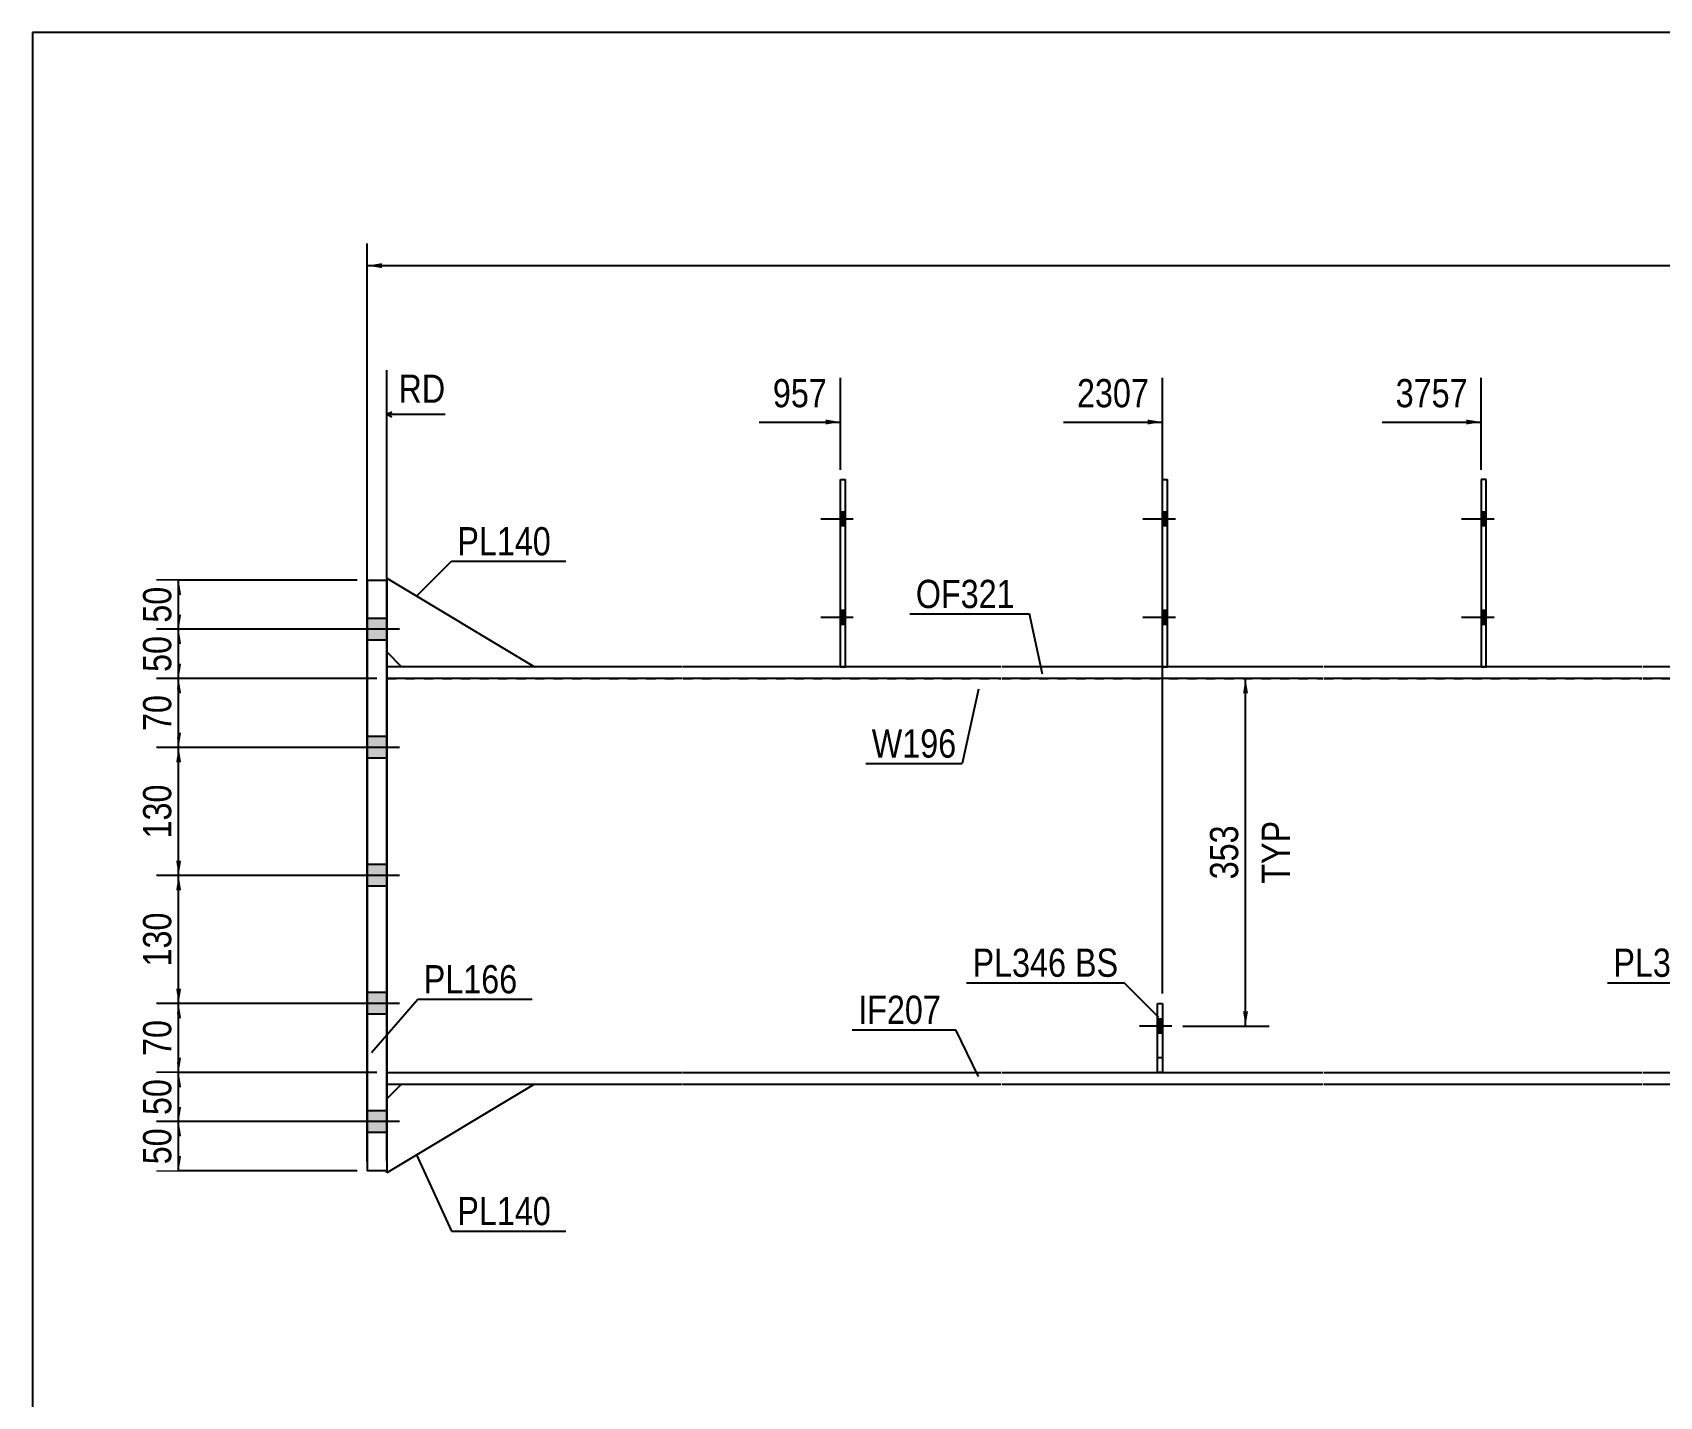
# Model space of a CAD drawing. Header units: millimetres. Extents: x -338 to 65, y -171 to 106.
# Drawn here: x -335.3 to -170.2, y -32.9 to 105.6 of the extents above; entities that cross this region are included whole.
import ezdxf

# ---------------------------------------------------------------- set-up
doc = ezdxf.new("R2010")
doc.units = ezdxf.units.MM
doc.linetypes.add('DXK_LINE_DOT1', pattern=[1.8814, 0.9407, -0.9407])
doc.linetypes.add('DXK_LINE_DOT2', pattern=[3.9198, 1.9599, -1.9599])
doc.styles.add('Arial Narrow', font='ARIALN.TTF', dxfattribs={"height": 0.2})

# ---------------------------------------------------------------- blocks, each defined once
blk = doc.blocks.new('Unknown-629260861-1210')
at = {"color": 5, "linetype": 'Continuous'}
for p, q in [((64.7, 105.61), (-335.3, 105.61)), ((-335.3, 105.61), (-335.3, -171.39))]:
    blk.add_line(p, q, dxfattribs=at)
blk = doc.blocks.new('Part-629260861-1824 - 1635')
at = {"color": 7, "linetype": 'DXK_LINE_DOT1'}
for p, q in [((-221.09, 0), (-221.09, 7)), ((-221.09, 7), (-220.59, 7)), ((-220.59, 7), (-220.59, 0)), ((-221.09, 1.5), (-220.59, 1.5)), ((-220.59, 0), (-221.09, 0))]:
    blk.add_line(p, q, dxfattribs=at)
blk = doc.blocks.new('Bolt-629260861-1664 - 1635')
at = {"linetype": 'Continuous'}
for points in [[(-252.79, 55.5), (-252.79, 56.9), (-253.29, 56.9), (-253.29, 55.5)], [(-252.79, 55.5), (-252.79, 56.9), (-253.29, 56.9), (-253.29, 55.5)], [(-252.79, 45.5), (-252.79, 46.9), (-253.29, 46.9), (-253.29, 45.5)], [(-252.79, 45.5), (-252.79, 46.9), (-253.29, 46.9), (-253.29, 45.5)]]:
    blk.add_hatch(color=3, dxfattribs=at).paths.add_polyline_path(points)
at = {"color": 3, "linetype": 'Continuous'}
for p, q in [((-251.99, 56.2), (-255.29, 56.2)), ((-251.99, 56.2), (-255.29, 56.2)), ((-252.79, 56.9), (-253.29, 56.9)), ((-252.79, 56.9), (-253.29, 56.9)), ((-252.79, 55.5), (-253.29, 55.5)), ((-252.79, 55.5), (-253.29, 55.5)), ((-252.79, 46.9), (-253.29, 46.9)), ((-252.79, 46.9), (-253.29, 46.9)), ((-251.99, 46.2), (-255.29, 46.2)), ((-251.99, 46.2), (-255.29, 46.2)), ((-252.79, 45.5), (-253.29, 45.5)), ((-252.79, 45.5), (-253.29, 45.5))]:
    blk.add_line(p, q, dxfattribs=at)
blk = doc.blocks.new('Part-629260861-1669 - 1635')
at = {"color": 2, "linetype": 'Continuous'}
for p, q in [((-253.29, 41.2), (-253.29, 60.2)), ((-253.29, 60.2), (-252.79, 60.2)), ((-252.79, 41.2), (-252.79, 60.2))]:
    blk.add_line(p, q, dxfattribs=at)
at = {"color": 7, "linetype": 'DXK_LINE_DOT1'}
blk.add_line((-253.29, 41.2), (-252.79, 41.2), dxfattribs=at)
blk = doc.blocks.new('Part-629260861-1674 - 1635')
at = {"color": 2, "linetype": 'Continuous'}
for p, q in [((-299.34, 50), (-299.34, 50.2)), ((-299.34, 50.2), (-284.34, 41.2)), ((-299.34, 42.7), (-297.84, 41.2))]:
    blk.add_line(p, q, dxfattribs=at)
at = {"color": 7, "linetype": 'DXK_LINE_DOT1'}
for p, q in [((-299.34, 50), (-299.34, 42.7)), ((-284.34, 41.2), (-297.84, 41.2))]:
    blk.add_line(p, q, dxfattribs=at)
blk = doc.blocks.new('Part-629260861-1679 - 1635')
at = {"color": 2, "linetype": 'Continuous'}
for p, q in [((-284.34, -1.2), (-299.34, -10.2)), ((-297.84, -1.2), (-299.34, -2.7)), ((-299.34, -10.2), (-299.34, -10))]:
    blk.add_line(p, q, dxfattribs=at)
at = {"color": 7, "linetype": 'DXK_LINE_DOT1'}
for p, q in [((-297.84, -1.2), (-284.34, -1.2)), ((-299.34, -2.7), (-299.34, -10))]:
    blk.add_line(p, q, dxfattribs=at)
blk = doc.blocks.new('Part-629260861-1699 - 1635')
at = {"color": 2, "linetype": 'Continuous'}
for p, q in [((-299.34, 41.2), (-299.34, 40)), ((-269.34, 41.2), (-299.34, 41.2)), ((-269.34, 40), (-299.34, 40)), ((-236.99, 41.2), (-269.24, 41.2)), ((-236.99, 40), (-269.24, 40)), ((-204.29, 41.2), (-236.89, 41.2)), ((-204.29, 40), (-236.89, 40)), ((-171.94, 41.2), (-204.19, 41.2)), ((-171.94, 40), (-204.19, 40)), ((-139.24, 41.2), (-171.84, 41.2)), ((-139.24, 40), (-171.84, 40))]:
    blk.add_line(p, q, dxfattribs=at)
blk = doc.blocks.new('Part-629260861-1797 - 1635')
at = {"color": 2, "linetype": 'Continuous'}
for p, q in [((-301.34, 50), (-299.34, 50)), ((-301.34, 50), (-301.34, -10)), ((-299.34, 50), (-299.34, -10)), ((-299.34, -10), (-301.34, -10))]:
    blk.add_line(p, q, dxfattribs=at)
blk = doc.blocks.new('Part-629260861-1731 - 1635')
at = {"color": 2, "linetype": 'Continuous'}
for p, q in [((-299.34, -1.2), (-299.34, 0)), ((-299.34, 0), (-269.34, 0)), ((-269.24, 0), (-236.99, 0)), ((-236.89, 0), (-204.29, 0)), ((-204.19, 0), (-171.94, 0)), ((-171.84, 0), (-139.24, 0)), ((-299.34, -1.2), (-269.34, -1.2)), ((-269.24, -1.2), (-236.99, -1.2)), ((-236.89, -1.2), (-204.29, -1.2)), ((-204.19, -1.2), (-171.94, -1.2)), ((-171.84, -1.2), (-139.24, -1.2))]:
    blk.add_line(p, q, dxfattribs=at)
blk = doc.blocks.new('Part-629260861-1866 - 1635')
at = {"color": 2, "linetype": 'Continuous'}
for p, q in [((-187.74, 60.2), (-188.24, 60.2)), ((-188.24, 60.2), (-188.24, 41.2)), ((-187.74, 41.2), (-187.74, 60.2))]:
    blk.add_line(p, q, dxfattribs=at)
at = {"color": 7, "linetype": 'DXK_LINE_DOT1'}
blk.add_line((-188.24, 41.2), (-187.74, 41.2), dxfattribs=at)
blk = doc.blocks.new('Part-629260861-1802 - 1635')
at = {"color": 2, "linetype": 'Continuous'}
for p, q in [((-220.59, 41.2), (-220.59, 60.2)), ((-220.59, 60.2), (-220.09, 60.2)), ((-220.09, 41.2), (-220.09, 60.2))]:
    blk.add_line(p, q, dxfattribs=at)
at = {"color": 7, "linetype": 'DXK_LINE_DOT1'}
blk.add_line((-220.59, 41.2), (-220.09, 41.2), dxfattribs=at)
blk = doc.blocks.new('Part-629260861-1846 - 1635')
at = {"color": 2, "linetype": 'Continuous'}
for p, q in [((-221.09, 0), (-221.09, 7)), ((-221.09, 7), (-220.59, 7)), ((-220.59, 7), (-220.59, 0))]:
    blk.add_line(p, q, dxfattribs=at)
blk = doc.blocks.new('Part-629260861-1876 - 1635')
at = {"color": 7, "linetype": 'DXK_LINE_DOT1'}
for p, q in [((-299.34, 40), (-299.34, 0)), ((-299.34, 40), (-269.34, 40)), ((-269.24, 40), (-236.99, 40)), ((-236.89, 40), (-204.29, 40)), ((-204.19, 40), (-171.94, 40)), ((-171.84, 40), (-139.24, 40)), ((-299.34, 0), (-269.34, 0)), ((-269.24, 0), (-236.99, 0)), ((-236.89, 0), (-221.09, 0)), ((-220.59, 0), (-204.29, 0)), ((-204.19, 0), (-171.94, 0)), ((-171.84, 0), (-156.04, 0))]:
    blk.add_line(p, q, dxfattribs=at)
blk = doc.blocks.new('Bolt-629260861-1878 - 1635')
at = {"linetype": 'Continuous'}
for points in [[(-301.34, 46.1), (-301.34, 43.9), (-299.34, 43.9), (-299.34, 46.1)], [(-301.34, 46.1), (-301.34, 43.9), (-299.34, 43.9), (-299.34, 46.1)], [(-301.34, 34.1), (-301.34, 31.9), (-299.34, 31.9), (-299.34, 34.1)], [(-301.34, 34.1), (-301.34, 31.9), (-299.34, 31.9), (-299.34, 34.1)], [(-301.34, 21.1), (-301.34, 18.9), (-299.34, 18.9), (-299.34, 21.1)], [(-301.34, 21.1), (-301.34, 18.9), (-299.34, 18.9), (-299.34, 21.1)], [(-301.34, 8.1), (-301.34, 5.9), (-299.34, 5.9), (-299.34, 8.1)], [(-301.34, 8.1), (-301.34, 5.9), (-299.34, 5.9), (-299.34, 8.1)], [(-301.34, -3.9), (-301.34, -6.1), (-299.34, -6.1), (-299.34, -3.9)], [(-301.34, -3.9), (-301.34, -6.1), (-299.34, -6.1), (-299.34, -3.9)]]:
    blk.add_hatch(color=3, dxfattribs=at).paths.add_polyline_path(points)
at = {"color": 3, "linetype": 'Continuous'}
for p, q in [((-298.04, 45), (-306.34, 45)), ((-298.04, 45), (-306.34, 45)), ((-299.34, 46.1), (-301.34, 46.1)), ((-299.34, 46.1), (-301.34, 46.1)), ((-299.34, 43.9), (-301.34, 43.9)), ((-299.34, 43.9), (-301.34, 43.9)), ((-299.34, 34.1), (-301.34, 34.1)), ((-299.34, 34.1), (-301.34, 34.1)), ((-298.04, 33), (-306.34, 33)), ((-298.04, 33), (-306.34, 33)), ((-299.34, 31.9), (-301.34, 31.9)), ((-299.34, 31.9), (-301.34, 31.9)), ((-298.04, 20), (-306.34, 20)), ((-298.04, 20), (-306.34, 20)), ((-299.34, 21.1), (-301.34, 21.1)), ((-299.34, 21.1), (-301.34, 21.1)), ((-299.34, 18.9), (-301.34, 18.9)), ((-299.34, 18.9), (-301.34, 18.9)), ((-298.04, 7), (-306.34, 7)), ((-298.04, 7), (-306.34, 7)), ((-299.34, 8.1), (-301.34, 8.1)), ((-299.34, 8.1), (-301.34, 8.1)), ((-299.34, 5.9), (-301.34, 5.9)), ((-299.34, 5.9), (-301.34, 5.9)), ((-299.34, -3.9), (-301.34, -3.9)), ((-299.34, -3.9), (-301.34, -3.9)), ((-298.04, -5), (-306.34, -5)), ((-298.04, -5), (-306.34, -5)), ((-299.34, -6.1), (-301.34, -6.1)), ((-299.34, -6.1), (-301.34, -6.1))]:
    blk.add_line(p, q, dxfattribs=at)
blk = doc.blocks.new('Bolt-629260861-1879 - 1635')
at = {"linetype": 'Continuous'}
for points in [[(-220.09, 55.5), (-220.09, 56.9), (-220.59, 56.9), (-220.59, 55.5)], [(-220.09, 55.5), (-220.09, 56.9), (-220.59, 56.9), (-220.59, 55.5)], [(-220.09, 45.5), (-220.09, 46.9), (-220.59, 46.9), (-220.59, 45.5)], [(-220.09, 45.5), (-220.09, 46.9), (-220.59, 46.9), (-220.59, 45.5)]]:
    blk.add_hatch(color=3, dxfattribs=at).paths.add_polyline_path(points)
at = {"color": 3, "linetype": 'Continuous'}
for p, q in [((-219.29, 56.2), (-222.59, 56.2)), ((-219.29, 56.2), (-222.59, 56.2)), ((-220.09, 56.9), (-220.59, 56.9)), ((-220.09, 56.9), (-220.59, 56.9)), ((-220.09, 55.5), (-220.59, 55.5)), ((-220.09, 55.5), (-220.59, 55.5)), ((-220.09, 46.9), (-220.59, 46.9)), ((-220.09, 46.9), (-220.59, 46.9)), ((-219.29, 46.2), (-222.59, 46.2)), ((-219.29, 46.2), (-222.59, 46.2)), ((-220.09, 45.5), (-220.59, 45.5)), ((-220.09, 45.5), (-220.59, 45.5))]:
    blk.add_line(p, q, dxfattribs=at)
blk = doc.blocks.new('Bolt-629260861-1880 - 1635')
at = {"color": 3, "linetype": 'DXK_LINE_DOT2'}
for p, q in [((-220.59, 5.4), (-221.09, 5.4)), ((-219.64, 4.7), (-222.94, 4.7)), ((-220.59, 4), (-221.09, 4))]:
    blk.add_line(p, q, dxfattribs=at)
blk = doc.blocks.new('Bolt-629260861-1881 - 1635')
at = {"linetype": 'Continuous'}
blk.add_hatch(color=3, dxfattribs=at).paths.add_polyline_path([(-220.59, 4), (-220.59, 5.4), (-221.09, 5.4), (-221.09, 4)])
at = {"color": 3, "linetype": 'Continuous'}
for p, q in [((-220.59, 5.4), (-221.09, 5.4)), ((-219.64, 4.7), (-222.94, 4.7)), ((-220.59, 4), (-221.09, 4))]:
    blk.add_line(p, q, dxfattribs=at)
blk = doc.blocks.new('Bolt-629260861-1885 - 1635')
at = {"linetype": 'Continuous'}
for points in [[(-187.74, 55.5), (-187.74, 56.9), (-188.24, 56.9), (-188.24, 55.5)], [(-187.74, 55.5), (-187.74, 56.9), (-188.24, 56.9), (-188.24, 55.5)], [(-187.74, 45.5), (-187.74, 46.9), (-188.24, 46.9), (-188.24, 45.5)], [(-187.74, 45.5), (-187.74, 46.9), (-188.24, 46.9), (-188.24, 45.5)]]:
    blk.add_hatch(color=3, dxfattribs=at).paths.add_polyline_path(points)
at = {"color": 3, "linetype": 'Continuous'}
for p, q in [((-186.94, 56.2), (-190.24, 56.2)), ((-186.94, 56.2), (-190.24, 56.2)), ((-187.74, 56.9), (-188.24, 56.9)), ((-187.74, 56.9), (-188.24, 56.9)), ((-187.74, 55.5), (-188.24, 55.5)), ((-187.74, 55.5), (-188.24, 55.5)), ((-187.74, 46.9), (-188.24, 46.9)), ((-187.74, 46.9), (-188.24, 46.9)), ((-186.94, 46.2), (-190.24, 46.2)), ((-186.94, 46.2), (-190.24, 46.2)), ((-187.74, 45.5), (-188.24, 45.5)), ((-187.74, 45.5), (-188.24, 45.5))]:
    blk.add_line(p, q, dxfattribs=at)
blk = doc.blocks.new('StraightDimension-629260861-1970 - 1635')
at = {"linetype": 'Continuous'}
for points in [[(-212.42, 38.5), (-212.17, 40), (-211.92, 38.5)], [(-211.92, 6.2), (-212.17, 4.7), (-212.42, 6.2)]]:
    blk.add_hatch(color=7, dxfattribs=at).paths.add_polyline_path(points)
at = {"color": 7, "linetype": 'Continuous'}
for p, q in [((-205.24, 40), (-214.42, 40)), ((-212.17, 4.7), (-212.17, 40)), ((-218.52, 4.7), (-209.77, 4.7))]:
    blk.add_line(p, q, dxfattribs=at)
at = {"color": 0, "linetype": 'Continuous'}
blk.add_wipeout([(-207.07, 26.14), (-211.27, 26.14), (-211.27, 18.56), (-207.07, 18.56)], dxfattribs=at)
at = {"color": 3, "linetype": 'Continuous', "style": 'Arial Narrow'}
blk.add_text('TYP', height=2.863, rotation=90.0002, dxfattribs=at).set_placement((-207.67, 19.16))
at = {"color": 0}
blk.add_wipeout([(-212.32, 25.69), (-216.52, 25.69), (-216.52, 19.01), (-212.32, 19.01)], dxfattribs=at)
at = {"color": 3, "style": 'Arial Narrow'}
blk.add_text('353', height=2.863, rotation=90.0002, dxfattribs=at).set_placement((-212.92, 19.61))
blk = doc.blocks.new('StraightDimension-629260861-1980 - 1635')
at = {"linetype": 'Continuous'}
blk.add_hatch(color=7, dxfattribs=at).paths.add_polyline_path([(-299.84, 81.68), (-301.34, 81.93), (-299.84, 82.18)])
at = {"color": 7, "linetype": 'Continuous'}
for p, q in [((-301.34, -9), (-301.34, 84.18)), ((-301.34, 81.93), (-3.19, 81.93))]:
    blk.add_line(p, q, dxfattribs=at)
blk = doc.blocks.new('StraightDimension-629260861-2049 - 1635')
at = {"linetype": 'Continuous'}
blk.add_hatch(color=7, dxfattribs=at).paths.add_polyline_path([(-222.09, 66.3), (-220.59, 66.05), (-222.09, 65.8)])
at = {"color": 7, "linetype": 'Continuous'}
for p, q in [((-220.59, 8), (-220.59, 70.55)), ((-230.65, 66.05), (-220.59, 66.05))]:
    blk.add_line(p, q, dxfattribs=at)
at = {"color": 0}
blk.add_wipeout([(-221.37, 66.95), (-221.37, 71.15), (-229.88, 71.15), (-229.88, 66.95)], dxfattribs=at)
at = {"color": 3, "style": 'Arial Narrow'}
blk.add_text('2307', height=2.863, dxfattribs=at).set_placement((-229.28, 67.55))
blk = doc.blocks.new('StraightDimension-629260861-2036 - 1635')
at = {"linetype": 'Continuous'}
blk.add_hatch(color=7, dxfattribs=at).paths.add_polyline_path([(-189.74, 66.3), (-188.24, 66.05), (-189.74, 65.8)])
at = {"color": 7, "linetype": 'Continuous'}
for p, q in [((-188.24, 61.2), (-188.24, 70.55)), ((-198.3, 66.05), (-188.24, 66.05))]:
    blk.add_line(p, q, dxfattribs=at)
at = {"color": 0}
blk.add_wipeout([(-189.02, 66.95), (-189.02, 71.15), (-197.53, 71.15), (-197.53, 66.95)], dxfattribs=at)
at = {"color": 3, "style": 'Arial Narrow'}
blk.add_text('3757', height=2.863, dxfattribs=at).set_placement((-196.93, 67.55))
blk = doc.blocks.new('StraightDimension-629260861-2062 - 1635')
at = {"linetype": 'Continuous'}
blk.add_hatch(color=7, dxfattribs=at).paths.add_polyline_path([(-254.79, 66.3), (-253.29, 66.05), (-254.79, 65.8)])
at = {"color": 7, "linetype": 'Continuous'}
for p, q in [((-253.29, 61.2), (-253.29, 70.55)), ((-261.53, 66.05), (-253.29, 66.05))]:
    blk.add_line(p, q, dxfattribs=at)
at = {"color": 0, "linetype": 'Continuous'}
blk.add_wipeout([(-292.81, 67.4), (-292.81, 71.6), (-298.75, 71.6), (-298.75, 67.4)], dxfattribs=at)
at = {"color": 7, "linetype": 'Continuous'}
for p, q in [((-299.34, -9), (-299.34, 71.3)), ((-298.84, 67.05), (-299.34, 66.8)), ((-298.84, 66.55), (-299.34, 66.8)), ((-293.41, 66.8), (-299.34, 66.8))]:
    blk.add_line(p, q, dxfattribs=at)
at = {"color": 3, "linetype": 'Continuous', "style": 'Arial Narrow'}
blk.add_text('RD', height=2.863, dxfattribs=at).set_placement((-298.15, 68))
at = {"color": 0}
blk.add_wipeout([(-254.07, 66.95), (-254.07, 71.15), (-260.75, 71.15), (-260.75, 66.95)], dxfattribs=at)
at = {"color": 3, "style": 'Arial Narrow'}
blk.add_text('957', height=2.863, dxfattribs=at).set_placement((-260.15, 67.55))
blk = doc.blocks.new('StraightDimension-629260861-2254 - 1635')
at = {"linetype": 'Continuous'}
for points in [[(-320.72, 48.5), (-320.47, 50), (-320.22, 48.5)], [(-320.22, 46.5), (-320.47, 45), (-320.72, 46.5)]]:
    blk.add_hatch(color=7, dxfattribs=at).paths.add_polyline_path(points)
at = {"color": 7, "linetype": 'Continuous'}
for p, q in [((-302.34, 50), (-322.72, 50)), ((-320.47, 45), (-320.47, 50)), ((-305.84, 45), (-322.72, 45))]:
    blk.add_line(p, q, dxfattribs=at)
at = {"color": 0}
blk.add_wipeout([(-320.62, 49.93), (-324.82, 49.93), (-324.82, 45.07), (-320.62, 45.07)], dxfattribs=at)
at = {"color": 3, "style": 'Arial Narrow'}
blk.add_text('50', height=2.863, rotation=90.0002, dxfattribs=at).set_placement((-321.22, 45.67))
blk = doc.blocks.new('StraightDimension-629260861-2255 - 1635')
at = {"linetype": 'Continuous'}
for points in [[(-320.72, 43.5), (-320.47, 45), (-320.22, 43.5)], [(-320.22, 41.5), (-320.47, 40), (-320.72, 41.5)]]:
    blk.add_hatch(color=7, dxfattribs=at).paths.add_polyline_path(points)
at = {"color": 7, "linetype": 'Continuous'}
for p, q in [((-305.84, 45), (-322.72, 45)), ((-320.47, 40), (-320.47, 45)), ((-300.34, 40), (-322.72, 40))]:
    blk.add_line(p, q, dxfattribs=at)
at = {"color": 0}
blk.add_wipeout([(-320.62, 44.93), (-324.82, 44.93), (-324.82, 40.07), (-320.62, 40.07)], dxfattribs=at)
at = {"color": 3, "style": 'Arial Narrow'}
blk.add_text('50', height=2.863, rotation=90.0002, dxfattribs=at).set_placement((-321.22, 40.67))
blk = doc.blocks.new('StraightDimension-629260861-2256 - 1635')
at = {"linetype": 'Continuous'}
for points in [[(-320.72, 38.5), (-320.47, 40), (-320.22, 38.5)], [(-320.22, 34.5), (-320.47, 33), (-320.72, 34.5)]]:
    blk.add_hatch(color=7, dxfattribs=at).paths.add_polyline_path(points)
at = {"color": 7, "linetype": 'Continuous'}
for p, q in [((-300.34, 40), (-322.72, 40)), ((-320.47, 33), (-320.47, 40)), ((-305.84, 33), (-322.72, 33))]:
    blk.add_line(p, q, dxfattribs=at)
at = {"color": 0}
blk.add_wipeout([(-320.62, 38.93), (-324.82, 38.93), (-324.82, 34.07), (-320.62, 34.07)], dxfattribs=at)
at = {"color": 3, "style": 'Arial Narrow'}
blk.add_text('70', height=2.863, rotation=90.0002, dxfattribs=at).set_placement((-321.22, 34.67))
blk = doc.blocks.new('StraightDimension-629260861-2257 - 1635')
at = {"linetype": 'Continuous'}
for points in [[(-320.72, 31.5), (-320.47, 33), (-320.22, 31.5)], [(-320.22, 21.5), (-320.47, 20), (-320.72, 21.5)]]:
    blk.add_hatch(color=7, dxfattribs=at).paths.add_polyline_path(points)
at = {"color": 7, "linetype": 'Continuous'}
for p, q in [((-305.84, 33), (-322.72, 33)), ((-320.47, 20), (-320.47, 33)), ((-305.84, 20), (-322.72, 20))]:
    blk.add_line(p, q, dxfattribs=at)
at = {"color": 0}
blk.add_wipeout([(-320.62, 29.84), (-324.82, 29.84), (-324.82, 23.16), (-320.62, 23.16)], dxfattribs=at)
at = {"color": 3, "style": 'Arial Narrow'}
blk.add_text('130', height=2.863, rotation=90.0002, dxfattribs=at).set_placement((-321.22, 23.76))
blk = doc.blocks.new('StraightDimension-629260861-2258 - 1635')
at = {"linetype": 'Continuous'}
for points in [[(-320.72, 18.5), (-320.47, 20), (-320.22, 18.5)], [(-320.22, 8.5), (-320.47, 7), (-320.72, 8.5)]]:
    blk.add_hatch(color=7, dxfattribs=at).paths.add_polyline_path(points)
at = {"color": 7, "linetype": 'Continuous'}
for p, q in [((-305.84, 20), (-322.72, 20)), ((-320.47, 7), (-320.47, 20)), ((-305.84, 7), (-322.72, 7))]:
    blk.add_line(p, q, dxfattribs=at)
at = {"color": 0}
blk.add_wipeout([(-320.62, 16.84), (-324.82, 16.84), (-324.82, 10.16), (-320.62, 10.16)], dxfattribs=at)
at = {"color": 3, "style": 'Arial Narrow'}
blk.add_text('130', height=2.863, rotation=90.0002, dxfattribs=at).set_placement((-321.22, 10.76))
blk = doc.blocks.new('StraightDimension-629260861-2259 - 1635')
at = {"linetype": 'Continuous'}
for points in [[(-320.72, 5.5), (-320.47, 7), (-320.22, 5.5)], [(-320.22, 1.5), (-320.47, 0), (-320.72, 1.5)]]:
    blk.add_hatch(color=7, dxfattribs=at).paths.add_polyline_path(points)
at = {"color": 7, "linetype": 'Continuous'}
for p, q in [((-305.84, 7), (-322.72, 7)), ((-320.47, 0), (-320.47, 7)), ((-300.34, 0), (-322.72, 0))]:
    blk.add_line(p, q, dxfattribs=at)
at = {"color": 0}
blk.add_wipeout([(-320.62, 5.93), (-324.82, 5.93), (-324.82, 1.07), (-320.62, 1.07)], dxfattribs=at)
at = {"color": 3, "style": 'Arial Narrow'}
blk.add_text('70', height=2.863, rotation=90.0002, dxfattribs=at).set_placement((-321.22, 1.67))
blk = doc.blocks.new('StraightDimension-629260861-2260 - 1635')
at = {"linetype": 'Continuous'}
for points in [[(-320.72, -1.5), (-320.47, 0), (-320.22, -1.5)], [(-320.22, -3.5), (-320.47, -5), (-320.72, -3.5)]]:
    blk.add_hatch(color=7, dxfattribs=at).paths.add_polyline_path(points)
at = {"color": 7, "linetype": 'Continuous'}
for p, q in [((-300.34, 0), (-322.72, 0)), ((-320.47, -5), (-320.47, 0)), ((-305.84, -5), (-322.72, -5))]:
    blk.add_line(p, q, dxfattribs=at)
at = {"color": 0}
blk.add_wipeout([(-320.62, -0.07), (-324.82, -0.07), (-324.82, -4.93), (-320.62, -4.93)], dxfattribs=at)
at = {"color": 3, "style": 'Arial Narrow'}
blk.add_text('50', height=2.863, rotation=90.0002, dxfattribs=at).set_placement((-321.22, -4.33))
blk = doc.blocks.new('StraightDimension-629260861-2261 - 1635')
at = {"linetype": 'Continuous'}
for points in [[(-320.72, -6.5), (-320.47, -5), (-320.22, -6.5)], [(-320.22, -8.5), (-320.47, -10), (-320.72, -8.5)]]:
    blk.add_hatch(color=7, dxfattribs=at).paths.add_polyline_path(points)
at = {"color": 7, "linetype": 'Continuous'}
for p, q in [((-305.84, -5), (-322.72, -5)), ((-320.47, -10), (-320.47, -5)), ((-302.34, -10), (-322.72, -10))]:
    blk.add_line(p, q, dxfattribs=at)
at = {"color": 0}
blk.add_wipeout([(-320.62, -5.07), (-324.82, -5.07), (-324.82, -9.93), (-320.62, -9.93)], dxfattribs=at)
at = {"color": 3, "style": 'Arial Narrow'}
blk.add_text('50', height=2.863, rotation=90.0002, dxfattribs=at).set_placement((-321.22, -9.33))
blk = doc.blocks.new('MarkSet-629260861-2099 - 1635')
at = {"color": 0}
for points in [[(-165.33, 9.71), (-165.33, 12.71), (-174.83, 12.71), (-174.83, 9.71)], [(-160.05, 9.71), (-160.05, 12.71), (-164.43, 12.71), (-164.43, 9.71)]]:
    blk.add_wipeout(points, dxfattribs=at)
for points in [[(-165.33, 9.71), (-165.33, 12.71), (-174.83, 12.71), (-174.83, 9.71)], [(-160.05, 9.71), (-160.05, 12.71), (-164.43, 12.71), (-164.43, 9.71)]]:
    blk.add_wipeout(points, dxfattribs=at)
at = {"color": 7, "linetype": 'Continuous'}
for p in [(-175.43, 9.11), (-155.91, 5.57)]:
    blk.add_line(p, (-159.45, 9.11), dxfattribs=at)
at = {"color": 3, "style": 'Arial Narrow'}
for s, p in [('PL346', (-174.83, 9.71)), ('BS', (-164.43, 9.71))]:
    blk.add_text(s, height=2.863, dxfattribs=at).set_placement(p)
blk = doc.blocks.new('Mark-629260861-1727 - 1635')
at = {"color": 7, "linetype": 'Continuous'}
blk.add_line((-239.29, -0.4), (-241.59, 4.33), dxfattribs=at)
at = {"color": 0}
blk.add_wipeout([(-243.09, 4.93), (-243.09, 7.93), (-251.49, 7.93), (-251.49, 4.93)], dxfattribs=at)
blk.add_wipeout([(-243.09, 4.93), (-243.09, 7.93), (-251.49, 7.93), (-251.49, 4.93)], dxfattribs=at)
at = {"color": 7, "linetype": 'Continuous'}
blk.add_line((-252.09, 4.33), (-241.59, 4.33), dxfattribs=at)
at = {"color": 3, "style": 'Arial Narrow'}
blk.add_text('IF207', height=2.863, dxfattribs=at).set_placement((-251.49, 4.93))
blk = doc.blocks.new('Mark-629260861-1793 - 1635')
at = {"color": 0}
blk.add_wipeout([(-286.08, 8.03), (-286.08, 11.03), (-295.59, 11.03), (-295.59, 8.03)], dxfattribs=at)
blk.add_wipeout([(-286.08, 8.03), (-286.08, 11.03), (-295.59, 11.03), (-295.59, 8.03)], dxfattribs=at)
at = {"color": 7, "linetype": 'Continuous'}
for p, q in [((-300.91, 2.03), (-296.19, 7.43)), ((-296.19, 7.43), (-284.58, 7.43))]:
    blk.add_line(p, q, dxfattribs=at)
at = {"color": 3, "style": 'Arial Narrow'}
blk.add_text('PL166', height=2.863, dxfattribs=at).set_placement((-295.59, 8.03))
blk = doc.blocks.new('Mark-629260861-1670 - 1635')
at = {"color": 0}
blk.add_wipeout([(-282.67, 52.51), (-282.67, 55.51), (-292.18, 55.51), (-292.18, 52.51)], dxfattribs=at)
blk.add_wipeout([(-282.67, 52.51), (-282.67, 55.51), (-292.18, 55.51), (-292.18, 52.51)], dxfattribs=at)
at = {"color": 7, "linetype": 'Continuous'}
for p, q in [((-296.31, 48.37), (-292.78, 51.91)), ((-292.78, 51.91), (-281.17, 51.91))]:
    blk.add_line(p, q, dxfattribs=at)
at = {"color": 3, "style": 'Arial Narrow'}
blk.add_text('PL140', height=2.863, dxfattribs=at).set_placement((-292.18, 52.51))
blk = doc.blocks.new('Mark-629260861-1675 - 1635')
at = {"color": 0}
blk.add_wipeout([(-282.67, -15.51), (-282.67, -12.51), (-292.18, -12.51), (-292.18, -15.51)], dxfattribs=at)
blk.add_wipeout([(-282.67, -15.51), (-282.67, -12.51), (-292.18, -12.51), (-292.18, -15.51)], dxfattribs=at)
at = {"color": 7, "linetype": 'Continuous'}
for p, q in [((-296.31, -8.37), (-292.78, -16.11)), ((-292.78, -16.11), (-281.17, -16.11))]:
    blk.add_line(p, q, dxfattribs=at)
at = {"color": 3, "style": 'Arial Narrow'}
blk.add_text('PL140', height=2.863, dxfattribs=at).set_placement((-292.18, -15.51))
blk = doc.blocks.new('Mark-629260861-1872 - 1635')
at = {"color": 0}
blk.add_wipeout([(-241.52, 31.97), (-241.52, 34.97), (-250.11, 34.97), (-250.11, 31.97)], dxfattribs=at)
blk.add_wipeout([(-241.52, 31.97), (-241.52, 34.97), (-250.11, 34.97), (-250.11, 31.97)], dxfattribs=at)
at = {"color": 7, "linetype": 'Continuous'}
for p in [(-239.29, 38.93), (-250.71, 31.37)]:
    blk.add_line(p, (-240.92, 31.37), dxfattribs=at)
at = {"color": 3, "style": 'Arial Narrow'}
blk.add_text('W196', height=2.863, dxfattribs=at).set_placement((-250.11, 31.97))
blk = doc.blocks.new('Mark-629260861-1695 - 1635')
at = {"color": 7, "linetype": 'Continuous'}
blk.add_line((-232.78, 40.45), (-234.09, 46.56), dxfattribs=at)
at = {"color": 0}
blk.add_wipeout([(-235.59, 47.16), (-235.59, 50.16), (-245.64, 50.16), (-245.64, 47.16)], dxfattribs=at)
blk.add_wipeout([(-235.59, 47.16), (-235.59, 50.16), (-245.64, 50.16), (-245.64, 47.16)], dxfattribs=at)
at = {"color": 7, "linetype": 'Continuous'}
blk.add_line((-246.24, 46.56), (-234.09, 46.56), dxfattribs=at)
at = {"color": 3, "style": 'Arial Narrow'}
blk.add_text('OF321', height=2.863, dxfattribs=at).set_placement((-245.64, 47.16))
blk = doc.blocks.new('MarkSet-629260861-2093 - 1635')
at = {"color": 0}
for points in [[(-230.38, 9.71), (-230.38, 12.71), (-239.88, 12.71), (-239.88, 9.71)], [(-225.1, 9.71), (-225.1, 12.71), (-229.48, 12.71), (-229.48, 9.71)]]:
    blk.add_wipeout(points, dxfattribs=at)
for points in [[(-230.38, 9.71), (-230.38, 12.71), (-239.88, 12.71), (-239.88, 9.71)], [(-225.1, 9.71), (-225.1, 12.71), (-229.48, 12.71), (-229.48, 9.71)]]:
    blk.add_wipeout(points, dxfattribs=at)
at = {"color": 7, "linetype": 'Continuous'}
for p in [(-240.48, 9.11), (-220.96, 5.57)]:
    blk.add_line(p, (-224.5, 9.11), dxfattribs=at)
at = {"color": 3, "style": 'Arial Narrow'}
for s, p in [('PL346', (-239.88, 9.71)), ('BS', (-229.48, 9.71))]:
    blk.add_text(s, height=2.863, dxfattribs=at).set_placement(p)

msp = doc.modelspace()

# ---------------------------------------------------------------- block references
for name in ['Unknown-629260861-1210', 'Part-629260861-1669 - 1635', 'Part-629260861-1802 - 1635', 'Part-629260861-1866 - 1635', 'Bolt-629260861-1664 - 1635', 'Bolt-629260861-1879 - 1635', 'Bolt-629260861-1885 - 1635', 'Part-629260861-1797 - 1635', 'Part-629260861-1674 - 1635', 'Bolt-629260861-1878 - 1635', 'Part-629260861-1699 - 1635', 'Part-629260861-1876 - 1635', 'Part-629260861-1824 - 1635', 'Part-629260861-1846 - 1635', 'Bolt-629260861-1880 - 1635', 'Bolt-629260861-1881 - 1635', 'Part-629260861-1731 - 1635', 'Part-629260861-1679 - 1635']:
    msp.add_blockref(name, (0, 0))

# ---------------------------------------------------------------- next in the draw order: block references
for name in ['StraightDimension-629260861-2254 - 1635', 'StraightDimension-629260861-1970 - 1635']:
    msp.add_blockref(name, (0, 0))

# ---------------------------------------------------------------- next in the draw order: block references
msp.add_blockref('StraightDimension-629260861-1980 - 1635', (0, 0))

# ---------------------------------------------------------------- next in the draw order: block references
for name in ['StraightDimension-629260861-2062 - 1635', 'StraightDimension-629260861-2049 - 1635', 'StraightDimension-629260861-2036 - 1635', 'Mark-629260861-1695 - 1635', 'StraightDimension-629260861-2255 - 1635', 'Mark-629260861-1872 - 1635', 'MarkSet-629260861-2099 - 1635', 'Mark-629260861-1727 - 1635']:
    msp.add_blockref(name, (0, 0))

# ---------------------------------------------------------------- next in the draw order: block references
for name in ['Mark-629260861-1670 - 1635', 'StraightDimension-629260861-2256 - 1635', 'MarkSet-629260861-2093 - 1635', 'Mark-629260861-1675 - 1635']:
    msp.add_blockref(name, (0, 0))

# ---------------------------------------------------------------- next in the draw order: block references
msp.add_blockref('StraightDimension-629260861-2257 - 1635', (0, 0))

# ---------------------------------------------------------------- next in the draw order: block references
msp.add_blockref('StraightDimension-629260861-2258 - 1635', (0, 0))

# ---------------------------------------------------------------- next in the draw order: block references
msp.add_blockref('StraightDimension-629260861-2259 - 1635', (0, 0))

# ---------------------------------------------------------------- next in the draw order: block references
for name in ['Mark-629260861-1793 - 1635', 'StraightDimension-629260861-2260 - 1635']:
    msp.add_blockref(name, (0, 0))

# ---------------------------------------------------------------- next in the draw order: block references
msp.add_blockref('StraightDimension-629260861-2261 - 1635', (0, 0))

doc.saveas('drawing.dxf')
